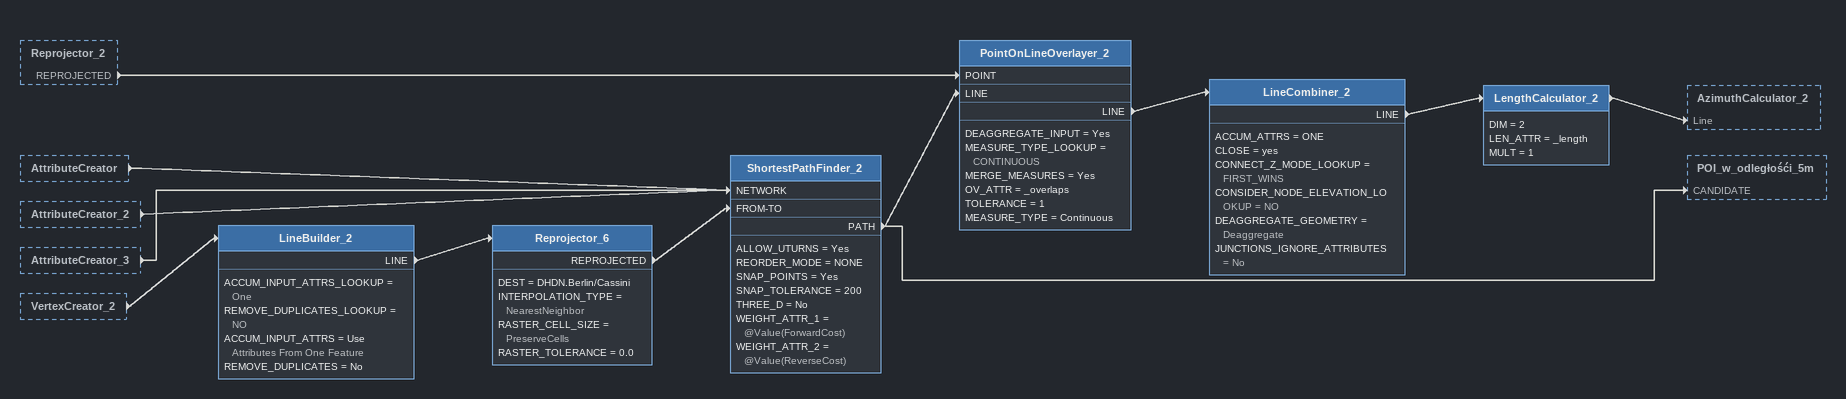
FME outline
Reprojector_2 [outside]
    REPROJECTED -> PointOnLineOverlayer_2 [POINT]
AttributeCreator [outside]
    -> ShortestPathFinder_2 [NETWORK]
AttributeCreator_2 [outside]
    -> ShortestPathFinder_2 [NETWORK]
AttributeCreator_3 [outside]
    -> ShortestPathFinder_2 [NETWORK]
VertexCreator_2 [outside]
    -> LineBuilder_2
LineBuilder_2
    ACCUM_INPUT_ATTRS_LOOKUP = One
    REMOVE_DUPLICATES_LOOKUP = NO
    ACCUM_INPUT_ATTRS = Use Attributes From One Feature
    REMOVE_DUPLICATES = No
    LINE -> Reprojector_6
Reprojector_6
    DEST = DHDN.Berlin/Cassini
    INTERPOLATION_TYPE = NearestNeighbor
    RASTER_CELL_SIZE = PreserveCells
    RASTER_TOLERANCE = 0.0
    REPROJECTED -> ShortestPathFinder_2 [FROM-TO]
ShortestPathFinder_2
    ALLOW_UTURNS = Yes
    REORDER_MODE = NONE
    SNAP_POINTS = Yes
    SNAP_TOLERANCE = 200
    THREE_D = No
    WEIGHT_ATTR_1 = @Value(ForwardCost)
    WEIGHT_ATTR_2 = @Value(ReverseCost)
    PATH -> POI_w_odległośći_5m [CANDIDATE]
    PATH -> PointOnLineOverlayer_2 [LINE]
PointOnLineOverlayer_2
    DEAGGREGATE_INPUT = Yes
    MEASURE_TYPE_LOOKUP = CONTINUOUS
    MERGE_MEASURES = Yes
    OV_ATTR = _overlaps
    TOLERANCE = 1
    MEASURE_TYPE = Continuous
    LINE -> LineCombiner_2
LineCombiner_2
    ACCUM_ATTRS = ONE
    CLOSE = yes
    CONNECT_Z_MODE_LOOKUP = FIRST_WINS
    CONSIDER_NODE_ELEVATION_LOOKUP = NO
    DEAGGREGATE_GEOMETRY = Deaggregate
    JUNCTIONS_IGNORE_ATTRIBUTES = No
    LINE -> LengthCalculator_2
LengthCalculator_2
    DIM = 2
    LEN_ATTR = _length
    MULT = 1
    -> AzimuthCalculator_2 [Line]
